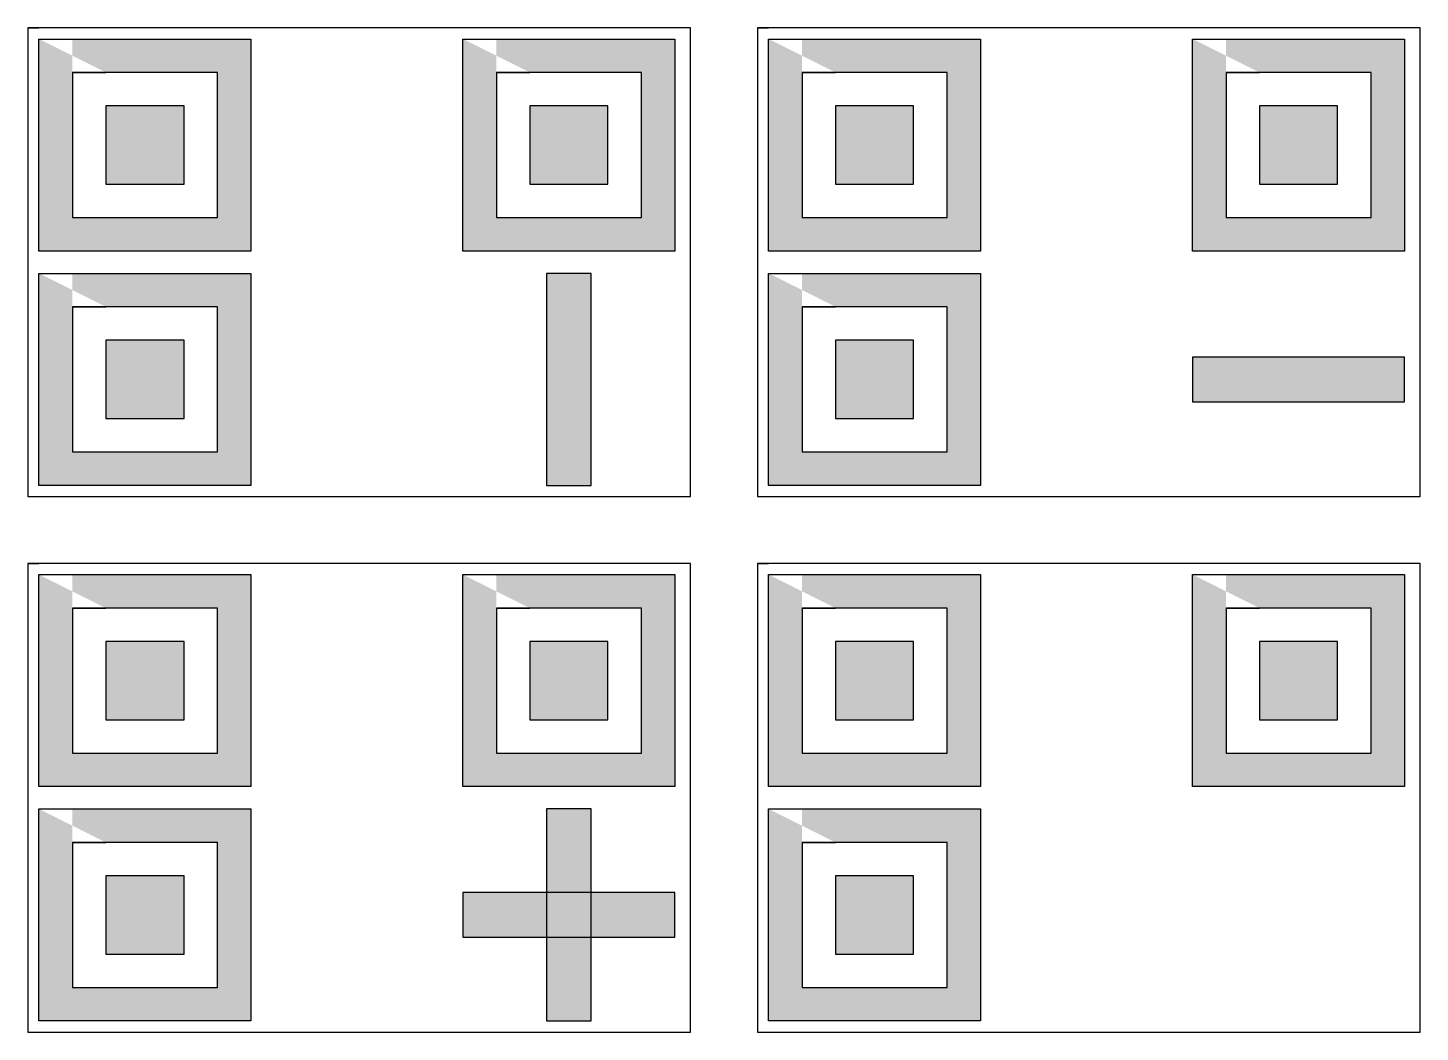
# Model space of a CAD drawing. Header units: millimetres. Extents: x 1288 to 1912, y 1061 to 1511.
import ezdxf

# ---------------------------------------------------------------- set-up
doc = ezdxf.new("R2010")
doc.units = ezdxf.units.MM

msp = doc.modelspace()

# ---------------------------------------------------------------- hatches: boundary and pattern name
h = msp.add_hatch(color=256)
h.paths.add_polyline_path([(1372.59, 1425.85), (1372.59, 1490.85), (1307.59, 1490.85), (1307.59, 1425.85)], flags=16)
h.paths.add_polyline_path([(1387.59, 1505.85), (1387.59, 1410.85), (1292.59, 1410.85), (1292.59, 1505.85)])
edge = h.paths.add_edge_path(flags=16)
edge.add_line((1307.59, 1490.85), (1322.59, 1490.85))
edge.add_line((1292.59, 1505.85), (1307.59, 1505.85))
h = msp.add_hatch(color=256)
h.paths.add_polyline_path([(1562.59, 1425.85), (1562.59, 1490.85), (1497.59, 1490.85), (1497.59, 1425.85)], flags=16)
h.paths.add_polyline_path([(1577.59, 1505.85), (1577.59, 1410.85), (1482.59, 1410.85), (1482.59, 1505.85)])
edge = h.paths.add_edge_path(flags=16)
edge.add_line((1497.59, 1490.85), (1512.59, 1490.85))
edge.add_line((1482.59, 1505.85), (1497.59, 1505.85))
h = msp.add_hatch(color=256)
h.paths.add_polyline_path([(1699.59, 1425.85), (1699.59, 1490.85), (1634.59, 1490.85), (1634.59, 1425.85)], flags=16)
h.paths.add_polyline_path([(1714.59, 1505.85), (1714.59, 1410.85), (1619.59, 1410.85), (1619.59, 1505.85)])
edge = h.paths.add_edge_path(flags=16)
edge.add_line((1634.59, 1490.85), (1649.59, 1490.85))
edge.add_line((1619.59, 1505.85), (1634.59, 1505.85))
h = msp.add_hatch(color=256)
h.paths.add_polyline_path([(1889.59, 1425.85), (1889.59, 1490.85), (1824.59, 1490.85), (1824.59, 1425.85)], flags=16)
h.paths.add_polyline_path([(1904.59, 1505.85), (1904.59, 1410.85), (1809.59, 1410.85), (1809.59, 1505.85)])
edge = h.paths.add_edge_path(flags=16)
edge.add_line((1824.59, 1490.85), (1839.59, 1490.85))
edge.add_line((1809.59, 1505.85), (1824.59, 1505.85))
for points in [[(1357.59, 1475.85), (1322.59, 1475.85), (1322.59, 1440.85), (1357.59, 1440.85)], [(1547.59, 1475.85), (1512.59, 1475.85), (1512.59, 1440.85), (1547.59, 1440.85)], [(1684.59, 1475.85), (1649.59, 1475.85), (1649.59, 1440.85), (1684.59, 1440.85)], [(1874.59, 1475.85), (1839.59, 1475.85), (1839.59, 1440.85), (1874.59, 1440.85)], [(1540.09, 1400.85), (1520.09, 1400.85), (1520.09, 1305.85), (1540.09, 1305.85)], [(1357.59, 1370.85), (1322.59, 1370.85), (1322.59, 1335.85), (1357.59, 1335.85)], [(1684.59, 1370.85), (1649.59, 1370.85), (1649.59, 1335.85), (1684.59, 1335.85)], [(1809.59, 1363.35), (1809.59, 1343.35), (1904.59, 1343.35), (1904.59, 1363.35)], [(1357.59, 1235.85), (1322.59, 1235.85), (1322.59, 1200.85), (1357.59, 1200.85)], [(1547.59, 1235.85), (1512.59, 1235.85), (1512.59, 1200.85), (1547.59, 1200.85)], [(1684.59, 1235.85), (1649.59, 1235.85), (1649.59, 1200.85), (1684.59, 1200.85)], [(1874.59, 1235.85), (1839.59, 1235.85), (1839.59, 1200.85), (1874.59, 1200.85)], [(1540.09, 1160.85), (1520.09, 1160.85), (1520.09, 1065.85), (1540.09, 1065.85)], [(1357.59, 1130.85), (1322.59, 1130.85), (1322.59, 1095.85), (1357.59, 1095.85)], [(1684.59, 1130.85), (1649.59, 1130.85), (1649.59, 1095.85), (1684.59, 1095.85)], [(1482.59, 1123.35), (1482.59, 1103.35), (1577.59, 1103.35), (1577.59, 1123.35)]]:
    msp.add_hatch(color=256).paths.add_polyline_path(points)
h = msp.add_hatch(color=256)
h.paths.add_polyline_path([(1372.59, 1320.85), (1372.59, 1385.85), (1307.59, 1385.85), (1307.59, 1320.85)], flags=16)
h.paths.add_polyline_path([(1387.59, 1400.85), (1387.59, 1305.85), (1292.59, 1305.85), (1292.59, 1400.85)])
edge = h.paths.add_edge_path(flags=16)
edge.add_line((1307.59, 1385.85), (1322.59, 1385.85))
edge.add_line((1292.59, 1400.85), (1307.59, 1400.85))
h = msp.add_hatch(color=256)
h.paths.add_polyline_path([(1699.59, 1320.85), (1699.59, 1385.85), (1634.59, 1385.85), (1634.59, 1320.85)], flags=16)
h.paths.add_polyline_path([(1714.59, 1400.85), (1714.59, 1305.85), (1619.59, 1305.85), (1619.59, 1400.85)])
edge = h.paths.add_edge_path(flags=16)
edge.add_line((1634.59, 1385.85), (1649.59, 1385.85))
edge.add_line((1619.59, 1400.85), (1634.59, 1400.85))
h = msp.add_hatch(color=256)
h.paths.add_polyline_path([(1372.59, 1185.85), (1372.59, 1250.85), (1307.59, 1250.85), (1307.59, 1185.85)], flags=16)
h.paths.add_polyline_path([(1387.59, 1265.85), (1387.59, 1170.85), (1292.59, 1170.85), (1292.59, 1265.85)])
edge = h.paths.add_edge_path(flags=16)
edge.add_line((1307.59, 1250.85), (1322.59, 1250.85))
edge.add_line((1292.59, 1265.85), (1307.59, 1265.85))
h = msp.add_hatch(color=256)
h.paths.add_polyline_path([(1562.59, 1185.85), (1562.59, 1250.85), (1497.59, 1250.85), (1497.59, 1185.85)], flags=16)
h.paths.add_polyline_path([(1577.59, 1265.85), (1577.59, 1170.85), (1482.59, 1170.85), (1482.59, 1265.85)])
edge = h.paths.add_edge_path(flags=16)
edge.add_line((1497.59, 1250.85), (1512.59, 1250.85))
edge.add_line((1482.59, 1265.85), (1497.59, 1265.85))
h = msp.add_hatch(color=256)
h.paths.add_polyline_path([(1699.59, 1185.85), (1699.59, 1250.85), (1634.59, 1250.85), (1634.59, 1185.85)], flags=16)
h.paths.add_polyline_path([(1714.59, 1265.85), (1714.59, 1170.85), (1619.59, 1170.85), (1619.59, 1265.85)])
edge = h.paths.add_edge_path(flags=16)
edge.add_line((1634.59, 1250.85), (1649.59, 1250.85))
edge.add_line((1619.59, 1265.85), (1634.59, 1265.85))
h = msp.add_hatch(color=256)
h.paths.add_polyline_path([(1889.59, 1185.85), (1889.59, 1250.85), (1824.59, 1250.85), (1824.59, 1185.85)], flags=16)
h.paths.add_polyline_path([(1904.59, 1265.85), (1904.59, 1170.85), (1809.59, 1170.85), (1809.59, 1265.85)])
edge = h.paths.add_edge_path(flags=16)
edge.add_line((1824.59, 1250.85), (1839.59, 1250.85))
edge.add_line((1809.59, 1265.85), (1824.59, 1265.85))
h = msp.add_hatch(color=256)
h.paths.add_polyline_path([(1372.59, 1080.85), (1372.59, 1145.85), (1307.59, 1145.85), (1307.59, 1080.85)], flags=16)
h.paths.add_polyline_path([(1387.59, 1160.85), (1387.59, 1065.85), (1292.59, 1065.85), (1292.59, 1160.85)])
edge = h.paths.add_edge_path(flags=16)
edge.add_line((1307.59, 1145.85), (1322.59, 1145.85))
edge.add_line((1292.59, 1160.85), (1307.59, 1160.85))
h = msp.add_hatch(color=256)
h.paths.add_polyline_path([(1699.59, 1080.85), (1699.59, 1145.85), (1634.59, 1145.85), (1634.59, 1080.85)], flags=16)
h.paths.add_polyline_path([(1714.59, 1160.85), (1714.59, 1065.85), (1619.59, 1065.85), (1619.59, 1160.85)])
edge = h.paths.add_edge_path(flags=16)
edge.add_line((1634.59, 1145.85), (1649.59, 1145.85))
edge.add_line((1619.59, 1160.85), (1634.59, 1160.85))

# ---------------------------------------------------------------- linework, layer by layer
for p, q in [((1287.59, 1510.85), (1287.59, 1300.85)), ((1584.59, 1510.85), (1287.59, 1510.85)), ((1287.59, 1510.85), (1292.59, 1510.85)), ((1287.59, 1510.85), (1292.59, 1510.85)), ((1584.59, 1300.85), (1584.59, 1510.85)), ((1614.59, 1510.85), (1614.59, 1300.85)), ((1911.59, 1510.85), (1614.59, 1510.85)), ((1614.59, 1510.85), (1619.59, 1510.85)), ((1614.59, 1510.85), (1619.59, 1510.85)), ((1911.59, 1300.85), (1911.59, 1510.85)), ((1292.59, 1505.85), (1387.59, 1505.85)), ((1292.59, 1410.85), (1292.59, 1505.85)), ((1292.59, 1505.85), (1307.59, 1505.85)), ((1387.59, 1505.85), (1387.59, 1410.85)), ((1482.59, 1505.85), (1577.59, 1505.85)), ((1482.59, 1410.85), (1482.59, 1505.85)), ((1482.59, 1505.85), (1497.59, 1505.85)), ((1577.59, 1505.85), (1577.59, 1410.85)), ((1619.59, 1505.85), (1714.59, 1505.85)), ((1619.59, 1410.85), (1619.59, 1505.85)), ((1619.59, 1505.85), (1634.59, 1505.85)), ((1714.59, 1505.85), (1714.59, 1410.85)), ((1809.59, 1505.85), (1904.59, 1505.85)), ((1809.59, 1410.85), (1809.59, 1505.85)), ((1809.59, 1505.85), (1824.59, 1505.85)), ((1904.59, 1505.85), (1904.59, 1410.85)), ((1307.59, 1490.85), (1307.59, 1425.85)), ((1372.59, 1490.85), (1307.59, 1490.85)), ((1307.59, 1490.85), (1322.59, 1490.85)), ((1372.59, 1425.85), (1372.59, 1490.85)), ((1497.59, 1490.85), (1497.59, 1425.85)), ((1562.59, 1490.85), (1497.59, 1490.85)), ((1497.59, 1490.85), (1512.59, 1490.85)), ((1562.59, 1425.85), (1562.59, 1490.85)), ((1634.59, 1490.85), (1634.59, 1425.85)), ((1699.59, 1490.85), (1634.59, 1490.85)), ((1634.59, 1490.85), (1649.59, 1490.85)), ((1699.59, 1425.85), (1699.59, 1490.85)), ((1824.59, 1490.85), (1824.59, 1425.85)), ((1889.59, 1490.85), (1824.59, 1490.85)), ((1824.59, 1490.85), (1839.59, 1490.85)), ((1889.59, 1425.85), (1889.59, 1490.85)), ((1322.59, 1475.85), (1322.59, 1440.85)), ((1357.59, 1475.85), (1322.59, 1475.85)), ((1357.59, 1440.85), (1357.59, 1475.85)), ((1512.59, 1475.85), (1512.59, 1440.85)), ((1547.59, 1475.85), (1512.59, 1475.85)), ((1547.59, 1440.85), (1547.59, 1475.85)), ((1649.59, 1475.85), (1649.59, 1440.85)), ((1684.59, 1475.85), (1649.59, 1475.85)), ((1684.59, 1440.85), (1684.59, 1475.85)), ((1839.59, 1475.85), (1839.59, 1440.85)), ((1874.59, 1475.85), (1839.59, 1475.85)), ((1874.59, 1440.85), (1874.59, 1475.85)), ((1322.59, 1440.85), (1357.59, 1440.85)), ((1512.59, 1440.85), (1547.59, 1440.85)), ((1649.59, 1440.85), (1684.59, 1440.85)), ((1839.59, 1440.85), (1874.59, 1440.85)), ((1307.59, 1425.85), (1372.59, 1425.85)), ((1497.59, 1425.85), (1562.59, 1425.85)), ((1634.59, 1425.85), (1699.59, 1425.85)), ((1824.59, 1425.85), (1889.59, 1425.85)), ((1387.59, 1410.85), (1292.59, 1410.85)), ((1577.59, 1410.85), (1482.59, 1410.85)), ((1714.59, 1410.85), (1619.59, 1410.85)), ((1904.59, 1410.85), (1809.59, 1410.85)), ((1292.59, 1400.85), (1387.59, 1400.85)), ((1292.59, 1305.85), (1292.59, 1400.85)), ((1292.59, 1400.85), (1307.59, 1400.85)), ((1387.59, 1400.85), (1387.59, 1305.85)), ((1520.09, 1400.85), (1520.09, 1305.85)), ((1540.09, 1400.85), (1520.09, 1400.85)), ((1540.09, 1305.85), (1540.09, 1400.85)), ((1619.59, 1400.85), (1714.59, 1400.85)), ((1619.59, 1305.85), (1619.59, 1400.85)), ((1619.59, 1400.85), (1634.59, 1400.85)), ((1714.59, 1400.85), (1714.59, 1305.85)), ((1307.59, 1385.85), (1307.59, 1320.85)), ((1372.59, 1385.85), (1307.59, 1385.85)), ((1307.59, 1385.85), (1322.59, 1385.85)), ((1372.59, 1320.85), (1372.59, 1385.85)), ((1634.59, 1385.85), (1634.59, 1320.85)), ((1699.59, 1385.85), (1634.59, 1385.85)), ((1634.59, 1385.85), (1649.59, 1385.85)), ((1699.59, 1320.85), (1699.59, 1385.85)), ((1322.59, 1370.85), (1322.59, 1335.85)), ((1357.59, 1370.85), (1322.59, 1370.85)), ((1357.59, 1335.85), (1357.59, 1370.85)), ((1649.59, 1370.85), (1649.59, 1335.85)), ((1684.59, 1370.85), (1649.59, 1370.85)), ((1684.59, 1335.85), (1684.59, 1370.85)), ((1904.59, 1363.35), (1809.59, 1363.35)), ((1809.59, 1363.35), (1809.59, 1343.35)), ((1904.59, 1343.35), (1904.59, 1363.35)), ((1809.59, 1343.35), (1904.59, 1343.35)), ((1322.59, 1335.85), (1357.59, 1335.85)), ((1649.59, 1335.85), (1684.59, 1335.85)), ((1307.59, 1320.85), (1372.59, 1320.85)), ((1634.59, 1320.85), (1699.59, 1320.85)), ((1387.59, 1305.85), (1292.59, 1305.85)), ((1520.09, 1305.85), (1540.09, 1305.85)), ((1714.59, 1305.85), (1619.59, 1305.85)), ((1287.59, 1300.85), (1584.59, 1300.85)), ((1614.59, 1300.85), (1911.59, 1300.85)), ((1287.59, 1270.85), (1287.59, 1060.85)), ((1584.59, 1270.85), (1287.59, 1270.85)), ((1287.59, 1270.85), (1292.59, 1270.85)), ((1287.59, 1270.85), (1292.59, 1270.85)), ((1584.59, 1060.85), (1584.59, 1270.85)), ((1614.59, 1270.85), (1614.59, 1060.85)), ((1911.59, 1270.85), (1614.59, 1270.85)), ((1614.59, 1270.85), (1619.59, 1270.85)), ((1614.59, 1270.85), (1619.59, 1270.85)), ((1911.59, 1060.85), (1911.59, 1270.85)), ((1292.59, 1265.85), (1387.59, 1265.85)), ((1292.59, 1170.85), (1292.59, 1265.85)), ((1292.59, 1265.85), (1307.59, 1265.85)), ((1387.59, 1265.85), (1387.59, 1170.85)), ((1482.59, 1265.85), (1577.59, 1265.85)), ((1482.59, 1170.85), (1482.59, 1265.85)), ((1482.59, 1265.85), (1497.59, 1265.85)), ((1577.59, 1265.85), (1577.59, 1170.85)), ((1619.59, 1265.85), (1714.59, 1265.85)), ((1619.59, 1170.85), (1619.59, 1265.85)), ((1619.59, 1265.85), (1634.59, 1265.85)), ((1714.59, 1265.85), (1714.59, 1170.85)), ((1809.59, 1265.85), (1904.59, 1265.85)), ((1809.59, 1170.85), (1809.59, 1265.85)), ((1809.59, 1265.85), (1824.59, 1265.85)), ((1904.59, 1265.85), (1904.59, 1170.85)), ((1307.59, 1250.85), (1307.59, 1185.85)), ((1372.59, 1250.85), (1307.59, 1250.85)), ((1307.59, 1250.85), (1322.59, 1250.85)), ((1372.59, 1185.85), (1372.59, 1250.85)), ((1497.59, 1250.85), (1497.59, 1185.85)), ((1562.59, 1250.85), (1497.59, 1250.85)), ((1497.59, 1250.85), (1512.59, 1250.85)), ((1562.59, 1185.85), (1562.59, 1250.85)), ((1634.59, 1250.85), (1634.59, 1185.85)), ((1699.59, 1250.85), (1634.59, 1250.85)), ((1634.59, 1250.85), (1649.59, 1250.85)), ((1699.59, 1185.85), (1699.59, 1250.85)), ((1824.59, 1250.85), (1824.59, 1185.85)), ((1889.59, 1250.85), (1824.59, 1250.85)), ((1824.59, 1250.85), (1839.59, 1250.85)), ((1889.59, 1185.85), (1889.59, 1250.85)), ((1322.59, 1235.85), (1322.59, 1200.85)), ((1357.59, 1235.85), (1322.59, 1235.85)), ((1357.59, 1200.85), (1357.59, 1235.85)), ((1512.59, 1235.85), (1512.59, 1200.85)), ((1547.59, 1235.85), (1512.59, 1235.85)), ((1547.59, 1200.85), (1547.59, 1235.85)), ((1649.59, 1235.85), (1649.59, 1200.85)), ((1684.59, 1235.85), (1649.59, 1235.85)), ((1684.59, 1200.85), (1684.59, 1235.85)), ((1839.59, 1235.85), (1839.59, 1200.85)), ((1874.59, 1235.85), (1839.59, 1235.85)), ((1874.59, 1200.85), (1874.59, 1235.85)), ((1322.59, 1200.85), (1357.59, 1200.85)), ((1512.59, 1200.85), (1547.59, 1200.85)), ((1649.59, 1200.85), (1684.59, 1200.85)), ((1839.59, 1200.85), (1874.59, 1200.85)), ((1307.59, 1185.85), (1372.59, 1185.85)), ((1497.59, 1185.85), (1562.59, 1185.85)), ((1634.59, 1185.85), (1699.59, 1185.85)), ((1824.59, 1185.85), (1889.59, 1185.85)), ((1387.59, 1170.85), (1292.59, 1170.85)), ((1577.59, 1170.85), (1482.59, 1170.85)), ((1714.59, 1170.85), (1619.59, 1170.85)), ((1904.59, 1170.85), (1809.59, 1170.85)), ((1292.59, 1160.85), (1387.59, 1160.85)), ((1292.59, 1065.85), (1292.59, 1160.85)), ((1292.59, 1160.85), (1307.59, 1160.85)), ((1387.59, 1160.85), (1387.59, 1065.85)), ((1520.09, 1160.85), (1520.09, 1065.85)), ((1540.09, 1160.85), (1520.09, 1160.85)), ((1540.09, 1065.85), (1540.09, 1160.85)), ((1619.59, 1160.85), (1714.59, 1160.85)), ((1619.59, 1065.85), (1619.59, 1160.85)), ((1619.59, 1160.85), (1634.59, 1160.85)), ((1714.59, 1160.85), (1714.59, 1065.85)), ((1307.59, 1145.85), (1307.59, 1080.85)), ((1372.59, 1145.85), (1307.59, 1145.85)), ((1307.59, 1145.85), (1322.59, 1145.85)), ((1372.59, 1080.85), (1372.59, 1145.85)), ((1634.59, 1145.85), (1634.59, 1080.85)), ((1699.59, 1145.85), (1634.59, 1145.85)), ((1634.59, 1145.85), (1649.59, 1145.85)), ((1699.59, 1080.85), (1699.59, 1145.85)), ((1322.59, 1130.85), (1322.59, 1095.85)), ((1357.59, 1130.85), (1322.59, 1130.85)), ((1357.59, 1095.85), (1357.59, 1130.85)), ((1649.59, 1130.85), (1649.59, 1095.85)), ((1684.59, 1130.85), (1649.59, 1130.85)), ((1684.59, 1095.85), (1684.59, 1130.85)), ((1577.59, 1123.35), (1482.59, 1123.35)), ((1482.59, 1123.35), (1482.59, 1103.35)), ((1577.59, 1103.35), (1577.59, 1123.35)), ((1482.59, 1103.35), (1577.59, 1103.35)), ((1322.59, 1095.85), (1357.59, 1095.85)), ((1649.59, 1095.85), (1684.59, 1095.85)), ((1307.59, 1080.85), (1372.59, 1080.85)), ((1634.59, 1080.85), (1699.59, 1080.85)), ((1287.59, 1060.85), (1584.59, 1060.85)), ((1387.59, 1065.85), (1292.59, 1065.85)), ((1520.09, 1065.85), (1540.09, 1065.85)), ((1614.59, 1060.85), (1911.59, 1060.85)), ((1714.59, 1065.85), (1619.59, 1065.85))]:
    msp.add_line(p, q)

doc.saveas('drawing.dxf')
